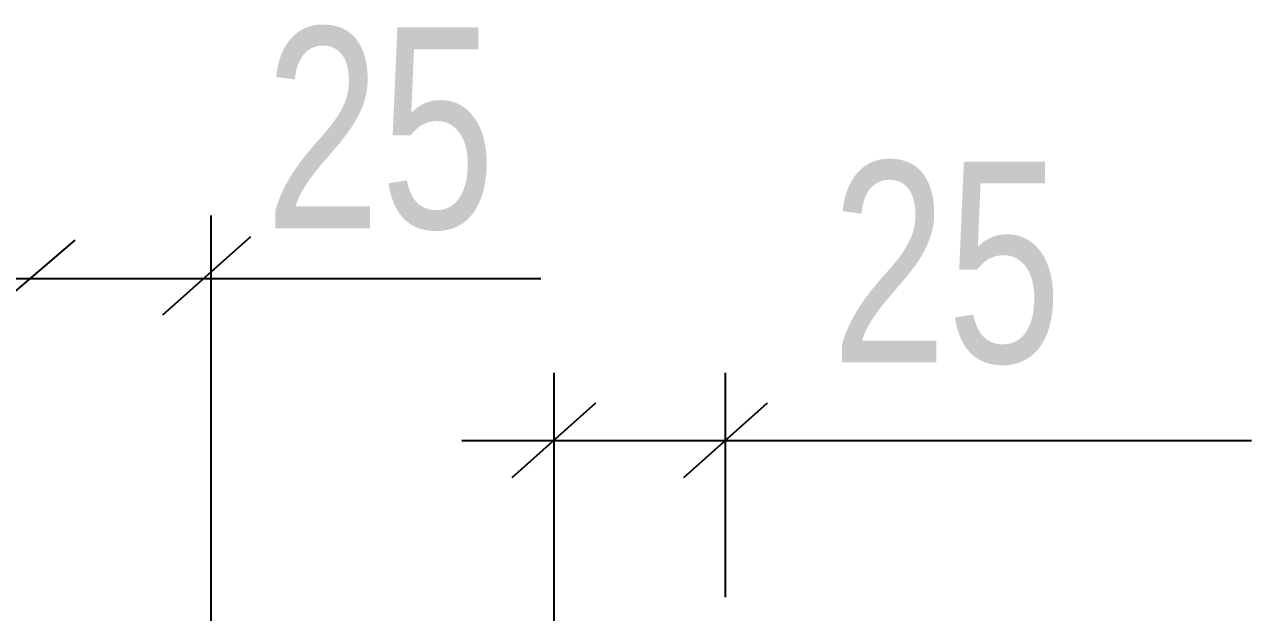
# Model space of a CAD drawing. Header units: millimetres. Extents: x -229 to 612, y -264 to 330.
# Drawn here: x 310.73 to 323.26, y -224.51 to -218.5 of the extents above; entities that cross this region are included whole.
import ezdxf

# ---------------------------------------------------------------- set-up
doc = ezdxf.new("R2010")
doc.units = ezdxf.units.MM
doc.styles.add('Arial Narrow', font='ARIALN.TTF', dxfattribs={"height": 0.2})

# ---------------------------------------------------------------- blocks, each defined once
blk = doc.blocks.new('0_TCM_4503_AIVD_AD_NOTE_BLOCK-43779754-14248')
at = {"color": 7, "linetype": 'Continuous'}
for p, q in [((312.633, -220.45), (312.633, -225.608)), ((311.244, -220.703), (310.348, -221.467)), ((313.037, -220.667), (312.141, -221.467)), ((309.745, -221.095), (316.002, -221.095)), ((316.134, -222.058), (316.134, -225.658)), ((317.886, -222.058), (317.886, -224.348)), ((316.562, -222.367), (315.706, -223.131)), ((318.314, -222.367), (317.458, -223.131)), ((315.197, -222.749), (323.258, -222.749))]:
    blk.add_line(p, q, dxfattribs=at)
at = {"color": 7, "linetype": 'Continuous', "style": 'Arial Narrow', "width": 0.9}
for p in [(313.187, -220.58), (318.971, -221.951)]:
    blk.add_text('25', height=2.051, dxfattribs=at).set_placement(p)

msp = doc.modelspace()

# ---------------------------------------------------------------- block references
msp.add_blockref('0_TCM_4503_AIVD_AD_NOTE_BLOCK-43779754-14248', (0, 0))

doc.saveas('drawing.dxf')
